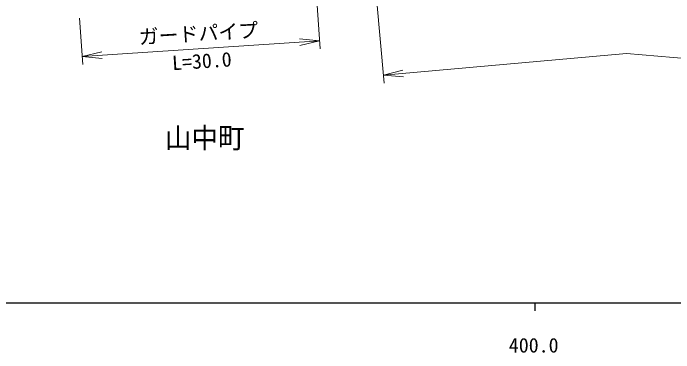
# Model space of a CAD drawing. Units: millimetres, scale not verified. Extents: x 40000 to 680000, y 20000 to 380000.
# Drawn here: x 402543 to 485419, y 198715 to 241368 of the extents above; entities that cross this region are included whole.
import ezdxf
from ezdxf.enums import TextEntityAlignment as Align

# ---------------------------------------------------------------- set-up
doc = ezdxf.new("R2010")
doc.units = ezdxf.units.MM
doc.header["$LTSCALE"] = 1000
for name, color, linetype, lineweight in [('M-BGD', 7, 'Continuous', 13), ('M-STR-HTXT', 7, 'Continuous', 13), ('M-TTL-BAND', 7, 'Continuous', 25)]:
    doc.layers.add(name, color=color, linetype=linetype, lineweight=lineweight)
doc.styles.add('ＭＳ ゴシック', font='')
doc.styles.get('ＭＳ ゴシック').set_extended_font_data('MS Gothic')

# ---------------------------------------------------------------- blocks, each defined once
blk = doc.blocks.new('open_arrow')
at = {"color": 0, "linetype": 'Continuous', "lineweight": -2}
blk.add_lwpolyline([(7.5, 1.25), (0, 0), (7.5, -1.25)], dxfattribs=at)

msp = doc.modelspace()

# ---------------------------------------------------------------- linework, layer by layer
at = {"layer": 'M-STR-HTXT'}
for p, q in [((447112, 254364), (449074, 232575)), ((440635, 242979), (441037, 236911)), ((410878, 240728), (411261, 234939)), ((411195, 235937), (440971, 237909)), ((448984, 233571), (479473, 236317)), ((479473, 236317), (505190, 234034))]:
    msp.add_line(p, q, dxfattribs=at)
at = {"layer": 'M-TTL-BAND'}
for p, q in [((40000, 205000), (579000, 205000)), ((468000, 205000), (468000, 204000))]:
    msp.add_line(p, q, dxfattribs=at)

# ---------------------------------------------------------------- block references
at = {"layer": 'M-STR-HTXT', "xscale": 333, "yscale": 333}
for p, rotation in [((440971, 237909), 183.8), ((411195, 235937), 3.8), ((448984, 233571), 5.1)]:
    msp.add_blockref('open_arrow', p, dxfattribs=dict(at, rotation=rotation))

# ---------------------------------------------------------------- texts
at = {"layer": 'M-BGD', "style": 'ＭＳ ゴシック', "width": 0.95}
msp.add_text('山中町', height=2566, rotation=0.021, dxfattribs=at).set_placement((426568, 225704), align=Align.MIDDLE_CENTER)
at = {"layer": 'M-STR-HTXT', "style": 'ＭＳ ゴシック'}
for s, rotation, p in [('ガードパイプ', 3.476, (425872, 237355)), ('L=30.0', 3.789, (426305, 233896))]:
    msp.add_text(s, height=1833, rotation=rotation, dxfattribs=at).set_placement(p, align=Align.BOTTOM_CENTER)
at = {"layer": 'M-TTL-BAND', "style": 'ＭＳ ゴシック'}
msp.add_text('400.0', height=1833, dxfattribs=at).set_placement((467844, 198195), align=Align.BOTTOM_CENTER)

doc.saveas('drawing.dxf')
